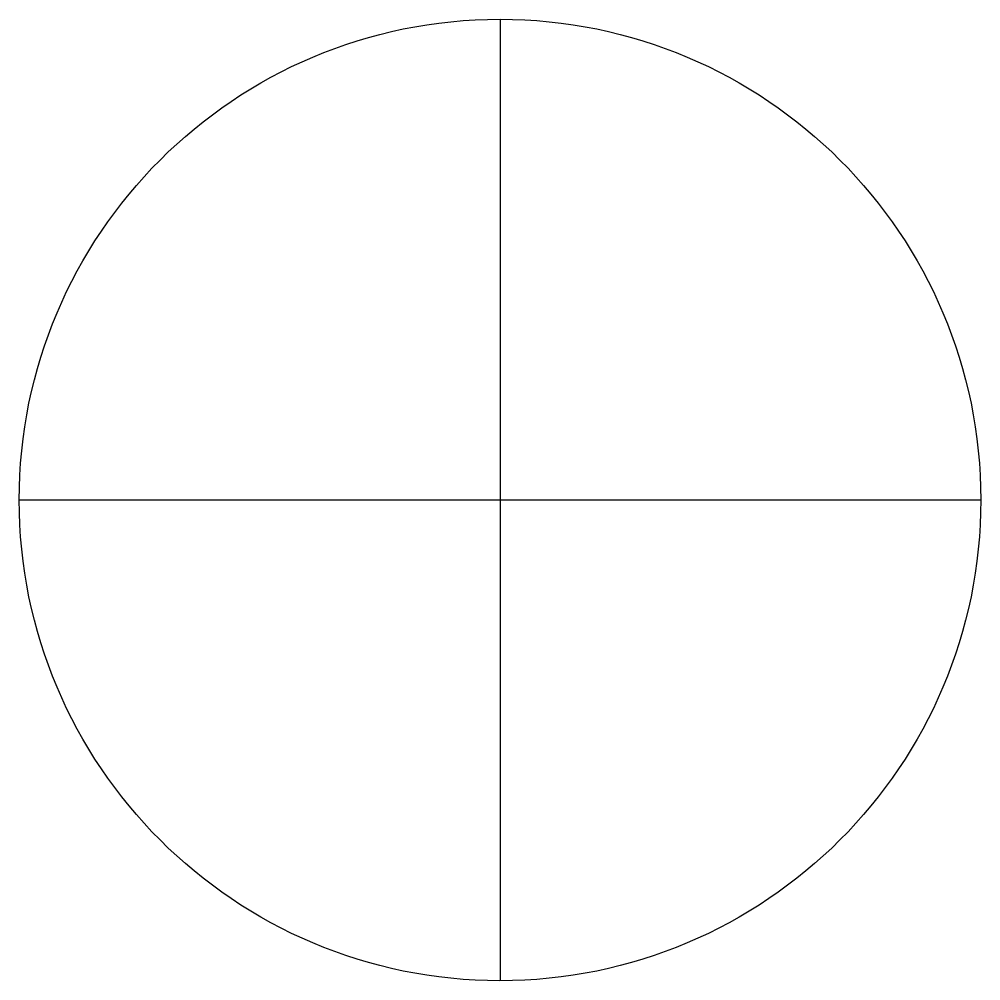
# Model space of a CAD drawing. Extents: x 0.25 to 1.75, y 7.25 to 8.75.
import ezdxf

# ---------------------------------------------------------------- set-up
doc = ezdxf.new("R2010")
doc.units = 0

msp = doc.modelspace()

# ---------------------------------------------------------------- linework, layer by layer
for p, q in [((1, 8.75), (1, 7.25)), ((0.25, 8), (1.75, 8))]:
    msp.add_line(p, q)
msp.add_circle((1, 8), 0.75)

doc.saveas('drawing.dxf')
